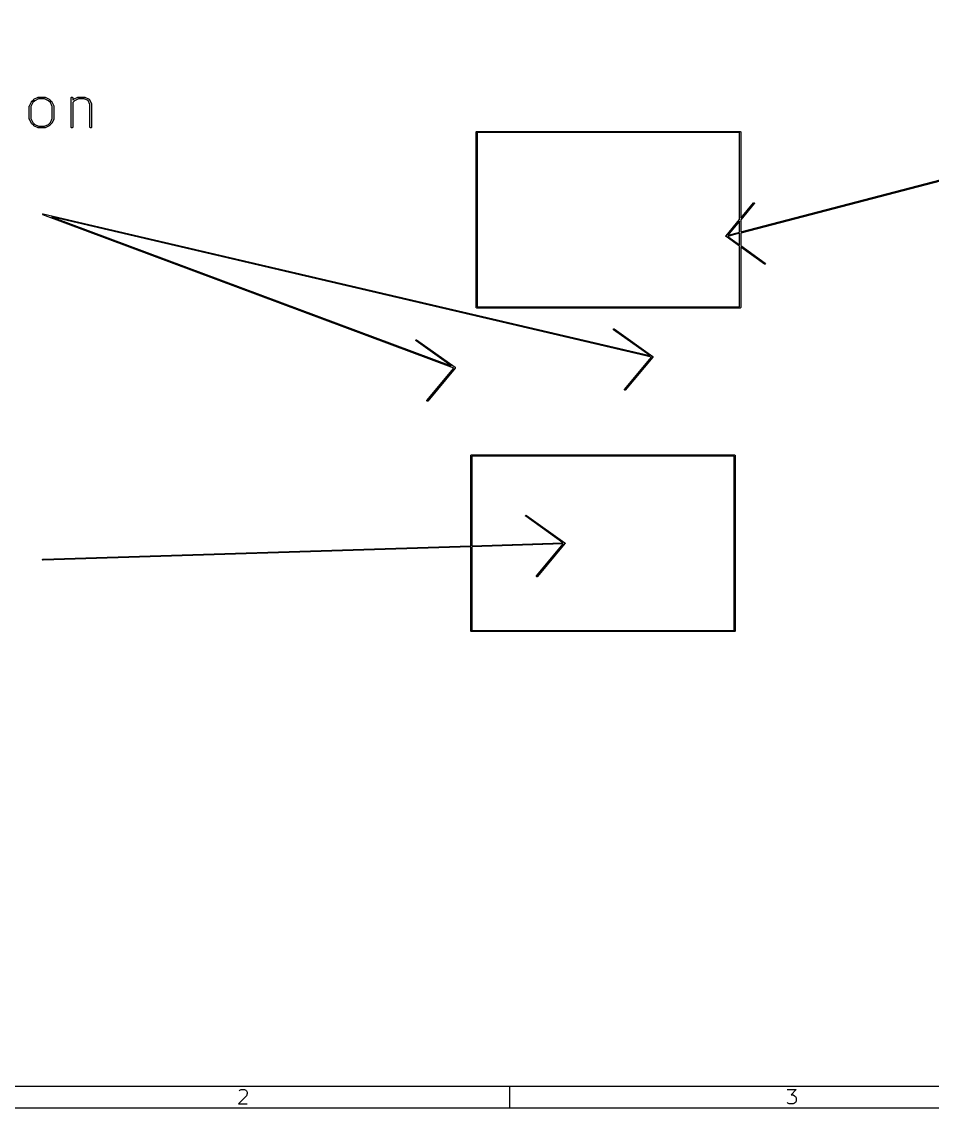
# Model space of a CAD drawing. Header units: inches. Extents: x 0.4 to 11.3, y -7.9 to -0.4.
# Drawn here: x 2.581 to 5.846, y -7.874 to -3.974 of the extents above; entities that cross this region are included whole.
import ezdxf

# ---------------------------------------------------------------- set-up
doc = ezdxf.new("R2010")
doc.units = ezdxf.units.IN
doc.header["$MEASUREMENT"] = 0
doc.layers.add('User.Drawings', color=9, linetype='CONTINUOUS', true_color=0xc2c2c2)

msp = doc.modelspace()

# ---------------------------------------------------------------- linework, layer by layer
at = {"layer": 'BLACK', "linetype": 'CONTINUOUS'}
for p, q in [((11.2206, -7.7956), (0.4724, -7.7956)), ((4.3307, -7.7956), (4.3307, -7.8743)), ((3.3869, -7.8291), (3.3577, -7.8583)), ((3.3601, -7.812), (3.3625, -7.8096)), ((3.3625, -7.8096), (3.3674, -7.8071)), ((3.3674, -7.8071), (3.3796, -7.8071)), ((3.3796, -7.8071), (3.3845, -7.8096)), ((3.3845, -7.8096), (3.3869, -7.812)), ((3.3869, -7.812), (3.3893, -7.8169)), ((3.3893, -7.8217), (3.3869, -7.8291)), ((3.3893, -7.8169), (3.3893, -7.8217)), ((5.3262, -7.8071), (5.3578, -7.8071)), ((5.3578, -7.8071), (5.3408, -7.8266)), ((5.3408, -7.8266), (5.3481, -7.8266)), ((5.3481, -7.8266), (5.353, -7.8291)), ((5.353, -7.8291), (5.3554, -7.8315)), ((5.3554, -7.8315), (5.3578, -7.8364)), ((5.3578, -7.8364), (5.3578, -7.8486)), ((11.2993, -7.8743), (0.3937, -7.8743)), ((3.3577, -7.8583), (3.3893, -7.8583)), ((5.3286, -7.8559), (5.3262, -7.8534)), ((5.3335, -7.8583), (5.3286, -7.8559)), ((5.3481, -7.8583), (5.3335, -7.8583)), ((5.353, -7.8559), (5.3481, -7.8583)), ((5.3554, -7.8534), (5.353, -7.8559)), ((5.3578, -7.8486), (5.3554, -7.8534))]:
    msp.add_line(p, q, dxfattribs=at)
at = {"layer": 'User.Drawings', "linetype": 'CONTINUOUS'}
for p, q in [((5.1594, -4.7287), (8.0507, -3.9745)), ((8.0517, -3.9783), (5.1594, -4.7328)), ((2.6244, -4.2527), (2.6394, -4.2452)), ((2.6394, -4.2452), (2.64, -4.245)), ((2.64, -4.245), (2.6401, -4.245)), ((2.6401, -4.245), (2.6402, -4.245)), ((2.6402, -4.245), (2.6407, -4.2449)), ((2.6407, -4.2449), (2.6632, -4.2449)), ((2.6632, -4.2449), (2.6638, -4.245)), ((2.6638, -4.245), (2.6639, -4.245)), ((2.6639, -4.245), (2.664, -4.245)), ((2.664, -4.245), (2.6646, -4.2452)), ((2.6646, -4.2452), (2.6796, -4.2527)), ((2.7578, -4.2473), (2.7583, -4.2462)), ((2.7578, -4.2479), (2.7578, -4.2473)), ((2.7578, -4.3529), (2.7578, -4.2479)), ((2.7583, -4.2462), (2.7591, -4.2454)), ((2.7591, -4.2454), (2.7602, -4.245)), ((2.7602, -4.245), (2.7613, -4.245)), ((2.7613, -4.245), (2.7624, -4.2454)), ((2.7624, -4.2454), (2.7632, -4.2462)), ((2.7632, -4.2462), (2.7636, -4.2473)), ((2.7636, -4.2473), (2.7637, -4.2479)), ((2.7637, -4.2479), (2.7637, -4.2558)), ((2.7669, -4.2527), (2.7819, -4.2452)), ((2.7819, -4.2452), (2.7824, -4.245)), ((2.7824, -4.245), (2.7826, -4.245)), ((2.7826, -4.245), (2.7832, -4.2449)), ((2.7826, -4.245), (2.7826, -4.245)), ((2.7832, -4.2449), (2.8057, -4.2449)), ((2.8057, -4.2449), (2.8063, -4.245)), ((2.8063, -4.245), (2.8064, -4.245)), ((2.8064, -4.245), (2.8065, -4.245)), ((2.8065, -4.245), (2.807, -4.2452)), ((2.807, -4.2452), (2.822, -4.2527)), ((2.6078, -4.2779), (2.6079, -4.2773)), ((2.6078, -4.3229), (2.6078, -4.2779)), ((2.6079, -4.2771), (2.6081, -4.2766)), ((2.6079, -4.2772), (2.6079, -4.2771)), ((2.6079, -4.2773), (2.6079, -4.2772)), ((2.6081, -4.2766), (2.6156, -4.2616)), ((2.6207, -4.2646), (2.6137, -4.2786)), ((2.6137, -4.2786), (2.6137, -4.3222)), ((2.6156, -4.2616), (2.6158, -4.2613)), ((2.6158, -4.2613), (2.6158, -4.2612)), ((2.6158, -4.2612), (2.6159, -4.2612)), ((2.6159, -4.2611), (2.616, -4.261)), ((2.6159, -4.2612), (2.6159, -4.2611)), ((2.616, -4.261), (2.6162, -4.2608)), ((2.6162, -4.2608), (2.6237, -4.2533)), ((2.6275, -4.2578), (2.6207, -4.2646)), ((2.6237, -4.2533), (2.6239, -4.2531)), ((2.6239, -4.2531), (2.6239, -4.253)), ((2.6239, -4.253), (2.624, -4.253)), ((2.624, -4.253), (2.6241, -4.2529)), ((2.6241, -4.2529), (2.6242, -4.2529)), ((2.6242, -4.2529), (2.6244, -4.2527)), ((2.6414, -4.2508), (2.6275, -4.2578)), ((2.6625, -4.2508), (2.6414, -4.2508)), ((2.6765, -4.2578), (2.6625, -4.2508)), ((2.6833, -4.2646), (2.6765, -4.2578)), ((2.6796, -4.2527), (2.6798, -4.2529)), ((2.6798, -4.2529), (2.6799, -4.2529)), ((2.6799, -4.2529), (2.68, -4.253)), ((2.68, -4.253), (2.68, -4.253)), ((2.68, -4.253), (2.6801, -4.2531)), ((2.6801, -4.2531), (2.6803, -4.2533)), ((2.6803, -4.2533), (2.6878, -4.2608)), ((2.6903, -4.2786), (2.6833, -4.2646)), ((2.6878, -4.2608), (2.688, -4.261)), ((2.688, -4.261), (2.6881, -4.2611)), ((2.6881, -4.2611), (2.6881, -4.2612)), ((2.6881, -4.2612), (2.6882, -4.2612)), ((2.6882, -4.2612), (2.6882, -4.2613)), ((2.6882, -4.2613), (2.6884, -4.2616)), ((2.6884, -4.2616), (2.6959, -4.2766)), ((2.6903, -4.3222), (2.6903, -4.2786)), ((2.6959, -4.2766), (2.6961, -4.2771)), ((2.6961, -4.2771), (2.6961, -4.2772)), ((2.6961, -4.2772), (2.6961, -4.2773)), ((2.6961, -4.2773), (2.6962, -4.2779)), ((2.6962, -4.2779), (2.6962, -4.3229)), ((2.7637, -4.2558), (2.7661, -4.2533)), ((2.77, -4.2578), (2.7637, -4.2641)), ((2.7637, -4.2641), (2.7637, -4.3529)), ((2.7661, -4.2533), (2.7664, -4.2531)), ((2.7664, -4.2531), (2.7664, -4.253)), ((2.7664, -4.253), (2.7665, -4.253)), ((2.7665, -4.253), (2.7666, -4.2529)), ((2.7666, -4.2529), (2.7667, -4.2529)), ((2.7667, -4.2529), (2.7669, -4.2527)), ((2.7839, -4.2508), (2.77, -4.2578)), ((2.805, -4.2508), (2.7839, -4.2508)), ((2.8185, -4.2576), (2.805, -4.2508)), ((2.8253, -4.2711), (2.8185, -4.2576)), ((2.822, -4.2527), (2.8221, -4.2528)), ((2.8221, -4.2528), (2.8222, -4.2528)), ((2.8222, -4.2528), (2.8222, -4.2529)), ((2.8222, -4.2529), (2.8225, -4.253)), ((2.8225, -4.253), (2.8228, -4.2533)), ((2.8228, -4.2533), (2.8231, -4.2536)), ((2.8231, -4.2536), (2.8232, -4.2539)), ((2.8232, -4.2539), (2.8233, -4.2539)), ((2.8233, -4.2539), (2.8233, -4.254)), ((2.8233, -4.254), (2.8234, -4.2541)), ((2.8234, -4.2541), (2.8309, -4.2691)), ((2.8253, -4.3529), (2.8253, -4.2711)), ((2.8309, -4.2691), (2.8311, -4.2696)), ((2.8311, -4.2696), (2.8311, -4.2697)), ((2.8311, -4.2697), (2.8311, -4.2698)), ((2.8311, -4.2698), (2.8312, -4.2704)), ((2.8312, -4.2704), (2.8312, -4.3529)), ((2.6079, -4.3234), (2.6078, -4.3229)), ((2.6079, -4.3235), (2.6079, -4.3234)), ((2.6079, -4.3237), (2.6079, -4.3235)), ((2.6081, -4.3242), (2.6079, -4.3237)), ((2.6156, -4.3392), (2.6081, -4.3242)), ((2.6137, -4.3222), (2.6207, -4.3361)), ((2.6833, -4.3361), (2.6903, -4.3222)), ((2.6959, -4.3242), (2.6884, -4.3392)), ((2.6961, -4.3237), (2.6959, -4.3242)), ((2.6962, -4.3229), (2.6961, -4.3234)), ((2.6961, -4.3234), (2.6961, -4.3235)), ((2.6961, -4.3235), (2.6961, -4.3237)), ((2.6158, -4.3394), (2.6156, -4.3392)), ((2.6158, -4.3395), (2.6158, -4.3394)), ((2.6159, -4.3396), (2.6158, -4.3395)), ((2.6159, -4.3397), (2.6159, -4.3396)), ((2.616, -4.3397), (2.6159, -4.3397)), ((2.6162, -4.34), (2.616, -4.3397)), ((2.6237, -4.3475), (2.6162, -4.34)), ((2.6207, -4.3361), (2.6275, -4.3429)), ((2.6239, -4.3476), (2.6237, -4.3475)), ((2.6239, -4.3477), (2.6239, -4.3476)), ((2.624, -4.3478), (2.6239, -4.3477)), ((2.6241, -4.3478), (2.624, -4.3478)), ((2.6242, -4.3479), (2.6241, -4.3478)), ((2.6244, -4.348), (2.6242, -4.3479)), ((2.6394, -4.3555), (2.6244, -4.348)), ((2.6275, -4.3429), (2.6414, -4.3499)), ((2.64, -4.3557), (2.6394, -4.3555)), ((2.6401, -4.3557), (2.64, -4.3557)), ((2.6402, -4.3558), (2.6401, -4.3557)), ((2.6407, -4.3558), (2.6402, -4.3558)), ((2.6632, -4.3558), (2.6407, -4.3558)), ((2.6414, -4.3499), (2.6625, -4.3499)), ((2.6625, -4.3499), (2.6765, -4.3429)), ((2.6638, -4.3558), (2.6632, -4.3558)), ((2.6639, -4.3557), (2.6638, -4.3558)), ((2.664, -4.3557), (2.6639, -4.3557)), ((2.6646, -4.3555), (2.664, -4.3557)), ((2.6796, -4.348), (2.6646, -4.3555)), ((2.6765, -4.3429), (2.6833, -4.3361)), ((2.6798, -4.3479), (2.6796, -4.348)), ((2.6799, -4.3478), (2.6798, -4.3479)), ((2.68, -4.3478), (2.6799, -4.3478)), ((2.6801, -4.3476), (2.68, -4.3477)), ((2.68, -4.3477), (2.68, -4.3478)), ((2.6803, -4.3475), (2.6801, -4.3476)), ((2.6878, -4.34), (2.6803, -4.3475)), ((2.688, -4.3397), (2.6878, -4.34)), ((2.6881, -4.3397), (2.688, -4.3397)), ((2.6882, -4.3395), (2.6881, -4.3396)), ((2.6881, -4.3396), (2.6881, -4.3397)), ((2.6884, -4.3392), (2.6882, -4.3394)), ((2.6882, -4.3394), (2.6882, -4.3395)), ((2.7578, -4.3534), (2.7578, -4.3529)), ((2.7583, -4.3545), (2.7578, -4.3534)), ((2.7591, -4.3553), (2.7583, -4.3545)), ((2.7602, -4.3558), (2.7591, -4.3553)), ((2.7613, -4.3558), (2.7602, -4.3558)), ((2.7624, -4.3553), (2.7613, -4.3558)), ((2.7632, -4.3545), (2.7624, -4.3553)), ((2.7636, -4.3534), (2.7632, -4.3545)), ((2.7637, -4.3529), (2.7636, -4.3534)), ((2.8253, -4.3534), (2.8253, -4.3529)), ((2.8258, -4.3545), (2.8253, -4.3534)), ((2.8266, -4.3553), (2.8258, -4.3545)), ((2.8276, -4.3558), (2.8266, -4.3553)), ((2.8288, -4.3558), (2.8276, -4.3558)), ((2.8299, -4.3553), (2.8288, -4.3558)), ((2.8307, -4.3545), (2.8299, -4.3553)), ((2.8311, -4.3534), (2.8307, -4.3545)), ((2.8312, -4.3529), (2.8311, -4.3534)), ((4.2106, -4.3701), (4.2108, -4.3693)), ((4.2106, -5), (4.2106, -4.3701)), ((4.2108, -4.3693), (4.2118, -4.3683)), ((4.2118, -4.3683), (4.2126, -4.3681)), ((4.2126, -4.3681), (5.1575, -4.3681)), ((4.2146, -4.372), (4.2146, -4.998)), ((5.1555, -4.372), (4.2146, -4.372)), ((5.1555, -4.6843), (5.1555, -4.372)), ((5.1575, -4.3681), (5.1582, -4.3683)), ((5.1582, -4.3683), (5.1593, -4.3693)), ((5.1593, -4.3693), (5.1594, -4.3701)), ((5.1594, -4.3701), (5.1594, -4.6796)), ((5.1594, -4.6796), (5.2052, -4.6247)), ((5.2082, -4.6272), (5.1594, -4.6858)), ((5.2052, -4.6247), (5.2058, -4.6242)), ((5.2058, -4.6242), (5.2073, -4.6241)), ((5.2073, -4.6241), (5.2084, -4.6251)), ((5.2086, -4.6266), (5.2082, -4.6272)), ((5.2084, -4.6251), (5.2086, -4.6266)), ((2.6555, -4.6654), (2.6557, -4.6648)), ((2.6556, -4.6655), (2.6555, -4.6654)), ((2.6555, -4.6657), (2.6556, -4.6655)), ((2.6559, -4.6662), (2.6555, -4.6657)), ((2.6557, -4.6648), (2.6559, -4.6642)), ((2.6559, -4.6642), (2.656, -4.6641)), ((2.6561, -4.6668), (2.6559, -4.6662)), ((2.656, -4.664), (2.6566, -4.6637)), ((2.656, -4.6641), (2.656, -4.664)), ((2.6563, -4.6669), (2.6561, -4.6668)), ((2.6563, -4.667), (2.6563, -4.6669)), ((2.6566, -4.6671), (2.6563, -4.667)), ((2.6566, -4.6637), (2.6572, -4.6634)), ((2.6568, -4.6672), (2.6566, -4.6671)), ((4.1306, -5.2174), (2.6568, -4.6672)), ((2.6572, -4.6634), (2.6573, -4.6634)), ((2.6573, -4.6634), (2.6574, -4.6634)), ((2.6574, -4.6634), (2.6577, -4.6634)), ((2.6577, -4.6634), (2.6579, -4.6634)), ((2.6579, -4.6634), (4.8333, -5.173)), ((4.839, -5.1784), (2.6871, -4.6743)), ((2.6871, -4.6743), (4.1206, -5.2095)), ((5.1068, -4.7428), (5.1555, -4.6843)), ((5.1555, -4.6905), (5.1137, -4.7406)), ((5.1555, -4.7297), (5.1555, -4.6905)), ((5.1594, -4.6858), (5.1594, -4.7287)), ((5.1063, -4.7437), (5.1064, -4.7436)), ((5.1063, -4.7438), (5.1064, -4.7437)), ((5.1064, -4.7437), (5.1063, -4.7437)), ((5.1065, -4.7444), (5.1063, -4.7438)), ((5.1064, -4.7435), (5.1068, -4.7428)), ((5.1064, -4.7436), (5.1064, -4.7435)), ((5.1065, -4.745), (5.1065, -4.7444)), ((5.1066, -4.7451), (5.1065, -4.745)), ((5.1067, -4.7452), (5.1066, -4.7451)), ((5.1066, -4.7451), (5.1066, -4.7451)), ((5.1067, -4.7453), (5.1067, -4.7452)), ((5.1068, -4.7453), (5.1067, -4.7453)), ((5.1071, -4.7457), (5.1068, -4.7453)), ((5.1555, -4.7803), (5.1071, -4.7457)), ((5.1555, -4.7338), (5.1128, -4.7449)), ((5.1128, -4.7449), (5.1555, -4.7754)), ((5.1137, -4.7406), (5.1555, -4.7297)), ((5.1555, -4.7754), (5.1555, -4.7338)), ((5.1594, -4.7328), (5.1594, -4.7782)), ((5.1555, -4.998), (5.1555, -4.7803)), ((5.1594, -4.7782), (5.2472, -4.8409)), ((5.2449, -4.8441), (5.1594, -4.7831)), ((5.1594, -4.7831), (5.1594, -5)), ((5.2456, -4.8444), (5.2449, -4.8441)), ((5.2471, -4.8442), (5.2456, -4.8444)), ((5.248, -4.843), (5.2471, -4.8442)), ((5.2472, -4.8409), (5.2477, -4.8415)), ((5.2477, -4.8415), (5.248, -4.843)), ((4.2108, -5.0008), (4.2106, -5)), ((4.2118, -5.0018), (4.2108, -5.0008)), ((4.2126, -5.002), (4.2118, -5.0018)), ((5.1575, -5.002), (4.2126, -5.002)), ((4.2146, -4.998), (5.1555, -4.998)), ((5.1582, -5.0018), (5.1575, -5.002)), ((5.1593, -5.0008), (5.1582, -5.0018)), ((5.1594, -5), (5.1593, -5.0008)), ((4.7028, -5.0783), (4.7037, -5.0771)), ((4.7031, -5.0798), (4.7028, -5.0783)), ((4.7036, -5.0803), (4.7031, -5.0798)), ((4.8333, -5.173), (4.7036, -5.0803)), ((4.7037, -5.0771), (4.7052, -5.0768)), ((4.7052, -5.0768), (4.7059, -5.0771)), ((4.7059, -5.0771), (4.8437, -5.1756)), ((3.9941, -5.1177), (3.995, -5.1164)), ((3.9944, -5.1192), (3.9941, -5.1177)), ((3.9949, -5.1197), (3.9944, -5.1192)), ((4.1206, -5.2095), (3.9949, -5.1197)), ((3.995, -5.1164), (3.9965, -5.1162)), ((3.9965, -5.1162), (3.9972, -5.1165)), ((3.9972, -5.1165), (4.135, -5.2149)), ((4.7426, -5.294), (4.839, -5.1784)), ((4.844, -5.1784), (4.7456, -5.2965)), ((4.8437, -5.1756), (4.8437, -5.1756)), ((4.8437, -5.1756), (4.8437, -5.1756)), ((4.8437, -5.1756), (4.8437, -5.1756)), ((4.8437, -5.1756), (4.8442, -5.1761)), ((4.8441, -5.1783), (4.844, -5.1784)), ((4.8444, -5.1778), (4.8441, -5.1782)), ((4.8441, -5.1782), (4.8441, -5.1783)), ((4.8441, -5.1783), (4.8441, -5.1783)), ((4.8442, -5.1761), (4.8442, -5.1762)), ((4.8442, -5.1762), (4.8443, -5.1763)), ((4.8443, -5.1763), (4.8443, -5.1766)), ((4.8443, -5.1766), (4.8445, -5.1768)), ((4.8445, -5.1768), (4.8444, -5.1772)), ((4.8444, -5.1772), (4.8444, -5.1776)), ((4.8444, -5.1776), (4.8444, -5.1777)), ((4.8444, -5.1777), (4.8444, -5.1778)), ((4.0339, -5.3334), (4.1306, -5.2174)), ((4.1354, -5.2178), (4.0369, -5.3359)), ((4.135, -5.2149), (4.1351, -5.215)), ((4.1351, -5.215), (4.1352, -5.2151)), ((4.1352, -5.2151), (4.1352, -5.2152)), ((4.1352, -5.2152), (4.1355, -5.2155)), ((4.1357, -5.2171), (4.1354, -5.2178)), ((4.1355, -5.2155), (4.1355, -5.2156)), ((4.1355, -5.2156), (4.1356, -5.2156)), ((4.1356, -5.2156), (4.1356, -5.2161)), ((4.1356, -5.2161), (4.1358, -5.2165)), ((4.1358, -5.2165), (4.1357, -5.2167)), ((4.1357, -5.2167), (4.1358, -5.217)), ((4.1358, -5.217), (4.1357, -5.217)), ((4.1357, -5.217), (4.1357, -5.2171)), ((4.7422, -5.2947), (4.7426, -5.294)), ((4.7424, -5.2962), (4.7422, -5.2947)), ((4.7435, -5.2972), (4.7424, -5.2962)), ((4.745, -5.297), (4.7435, -5.2972)), ((4.7456, -5.2965), (4.745, -5.297)), ((4.0336, -5.3341), (4.0339, -5.3334)), ((4.0337, -5.3356), (4.0336, -5.3341)), ((4.0348, -5.3365), (4.0337, -5.3356)), ((4.0363, -5.3364), (4.0348, -5.3365)), ((4.0369, -5.3359), (4.0363, -5.3364)), ((4.1909, -5.5315), (4.1911, -5.5307)), ((4.1909, -5.8551), (4.1909, -5.5315)), ((4.1911, -5.5307), (4.1922, -5.5297)), ((4.1922, -5.5297), (4.1929, -5.5295)), ((4.1929, -5.5295), (5.1378, -5.5295)), ((4.1949, -5.5335), (4.1949, -5.855)), ((5.1358, -5.5335), (4.1949, -5.5335)), ((5.1358, -6.1594), (5.1358, -5.5335)), ((5.1378, -5.5295), (5.1385, -5.5297)), ((5.1385, -5.5297), (5.1396, -5.5307)), ((5.1396, -5.5307), (5.1398, -5.5315)), ((5.1398, -5.5315), (5.1398, -6.1614)), ((4.3878, -5.7476), (4.3887, -5.7464)), ((4.3881, -5.7491), (4.3878, -5.7476)), ((4.3886, -5.7496), (4.3881, -5.7491)), ((4.5217, -5.8447), (4.3886, -5.7496)), ((4.3887, -5.7464), (4.3902, -5.7461)), ((4.3902, -5.7461), (4.3909, -5.7464)), ((4.3909, -5.7464), (4.5287, -5.8449)), ((4.1949, -5.855), (4.5217, -5.8447)), ((4.5232, -5.8486), (4.1949, -5.8589)), ((4.4276, -5.9633), (4.5232, -5.8486)), ((4.5291, -5.8477), (4.4306, -5.9658)), ((4.5287, -5.8449), (4.5292, -5.8454)), ((4.5293, -5.8472), (4.5291, -5.8477)), ((4.5292, -5.8454), (4.5292, -5.8455)), ((4.5292, -5.8455), (4.5293, -5.8455)), ((4.5293, -5.8455), (4.5293, -5.8456)), ((4.5293, -5.8456), (4.5294, -5.8456)), ((4.5294, -5.8472), (4.5293, -5.8472)), ((4.5294, -5.8456), (4.5294, -5.8463)), ((4.5294, -5.8463), (4.5295, -5.8469)), ((4.5295, -5.8469), (4.5294, -5.847)), ((4.5294, -5.847), (4.5294, -5.847)), ((4.5294, -5.847), (4.5294, -5.8471)), ((4.5294, -5.8471), (4.5294, -5.8472)), ((2.6574, -5.9035), (4.1909, -5.8551)), ((4.1909, -5.8591), (2.6575, -5.9075)), ((4.1909, -6.1614), (4.1909, -5.8591)), ((4.1949, -5.8589), (4.1949, -6.1594)), ((2.6556, -5.9048), (2.6567, -5.9037)), ((2.6557, -5.9063), (2.6556, -5.9048)), ((2.6568, -5.9074), (2.6557, -5.9063)), ((2.6567, -5.9037), (2.6574, -5.9035)), ((2.6575, -5.9075), (2.6568, -5.9074)), ((4.4273, -5.964), (4.4276, -5.9633)), ((4.4274, -5.9655), (4.4273, -5.964)), ((4.4285, -5.9664), (4.4274, -5.9655)), ((4.43, -5.9663), (4.4285, -5.9664)), ((4.4306, -5.9658), (4.43, -5.9663)), ((4.1911, -6.1622), (4.1909, -6.1614)), ((4.1949, -6.1594), (5.1358, -6.1594)), ((5.1398, -6.1614), (5.1396, -6.1622)), ((4.1922, -6.1632), (4.1911, -6.1622)), ((4.1929, -6.1634), (4.1922, -6.1632)), ((5.1378, -6.1634), (4.1929, -6.1634)), ((5.1385, -6.1632), (5.1378, -6.1634)), ((5.1396, -6.1622), (5.1385, -6.1632))]:
    msp.add_line(p, q, dxfattribs=at)

doc.saveas('drawing.dxf')
